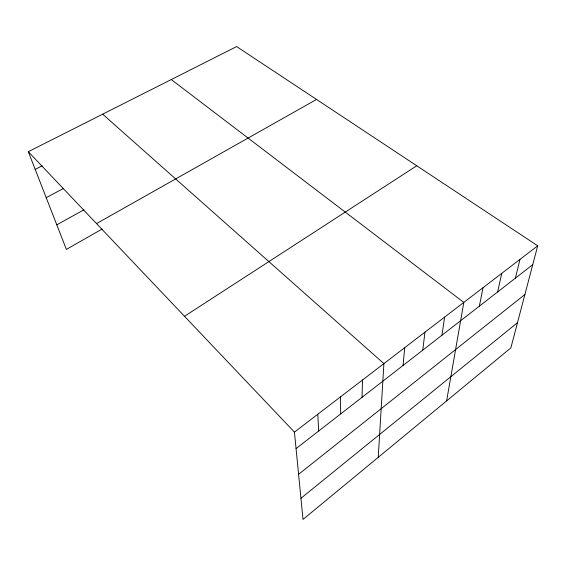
<?xml version="1.0" encoding="UTF-8"?>
<svg xmlns="http://www.w3.org/2000/svg" width="566" height="566" viewBox="0 0 566 566"><rect width="100%" height="100%" fill="white"/><g stroke="black" fill="none" stroke-linecap="round" stroke-linejoin="round"><path stroke-width="0.85" d="M362.056 397.311L362.502 380.005M378.237 457.349L383.904 363.613L102.651 114.183M403.077 365.431L404.718 347.673M422.767 350.135L424.96 332.171M441.947 335.228L444.65 317.087M446.616 400.905L463.816 302.407L171.272 79.551M479.367 306.149L483.039 287.684M497.62 291.964L501.745 273.357M515.407 278.147L519.963 259.405M537.7 245.814L510.865 347.885L303.008 519.439L294.447 432.127L28.3 151.702L236.638 46.561L537.7 245.814L294.447 432.127M300.935 498.285L517.487 322.684M298.586 474.315L524.901 294.49M296.068 448.59L532.74 264.676M184.502 316.288L416.753 165.767M102.205 229.004L66.364 249.401L28.3 151.702M96.517 223.584L316.543 99.446M56.784 224.822L83.959 209.809M46.214 197.69L63.357 188.52M35.191 169.39L42.195 165.774M317.802 414.241L318.686 431.009M340.477 396.879L340.675 413.923"/></g></svg>
